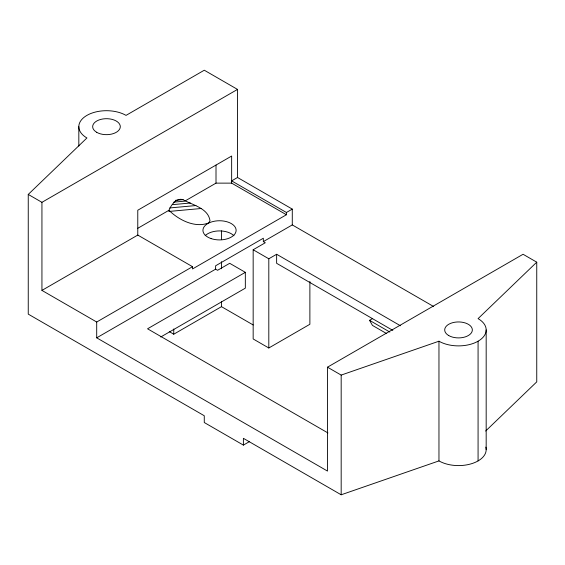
<?xml version="1.0" encoding="UTF-8"?>
<svg xmlns="http://www.w3.org/2000/svg" width="565" height="565" viewBox="0 0 565 565"><rect width="100%" height="100%" fill="white"/><g stroke="black" fill="none" stroke-linecap="round" stroke-linejoin="round"><path stroke-width="0.85" d="M221.48 301.371L221.48 306.661L173.759 334.212L173.759 328.971M221.48 268.742L221.48 261.687M221.48 239.645L221.48 230.824M160.743 336.994L245.337 288.15L245.337 272.337L229.694 263.304L217.567 270.303L215.611 269.173L215.611 265.783L263.332 238.232L263.332 241.622L265.289 242.752L253.162 249.751L253.162 338.958L268.806 347.991L309.881 324.275L309.881 281.469M268.806 347.991L268.806 258.784L253.162 249.751M168.942 210.286C171.195 204.918 176.301 197.552 183.025 199.643C192.319 205.095 208.259 207.991 210.011 220.809L208.697 222.921C195.01 228.316 178.745 220.004 168.942 210.286L137.775 228.302M249.469 441.59L243.388 445.107L204.269 422.521L204.269 415.748L28.25 314.126L28.25 194.424L86.925 137.966A27.657 15.968 0 0 1 86.925 115.38A27.657 15.968 0 0 1 126.037 115.38L204.283 70.215L237.519 89.411L237.519 177.488L292.282 209.107L292.282 224.912L433.652 306.534M237.519 89.411L41.937 202.327L41.937 290.403L96.7 322.022L96.7 337.828L327.481 471.069L327.481 367.186L523.063 254.271L536.75 262.174L478.075 318.632A27.657 15.968 0 0 1 478.075 341.211L478.075 460.906M485.646 431.039L536.75 381.869L536.75 262.174M237.519 177.488L231.65 180.878L286.413 212.489L286.413 214.749L231.65 183.131L216.007 183.131L184.762 201.14L173.702 202.143M41.937 290.403L137.775 235.075L192.538 266.687L192.538 268.947L286.413 214.749M96.7 322.022L192.538 266.687M286.413 212.489L292.282 209.107M96.7 337.828L215.611 269.173M263.332 241.622L292.282 224.912M245.337 272.337L147.55 328.795L327.933 432.938M268.806 258.784L276.631 254.271L400.451 325.758M386.735 333.654L372.462 325.412L369.531 320.334L372.462 318.639M327.481 367.186L341.175 375.089L438.963 341.211A27.657 15.968 0 0 0 478.075 341.211M243.388 445.107L243.388 438.327L341.175 494.785L438.963 460.906A27.657 15.968 0 0 0 471.09 463.851A27.657 15.968 0 0 0 485.829 447.113M175.369 200.342L183.025 199.643M172.438 204.65L190.412 203.012M169.747 207.941L195.949 205.554M168.787 211.458L201.02 208.52M392.809 330.384L276.631 263.311L276.631 254.271M369.531 320.334L389.843 332.058M28.25 194.424L41.937 202.327M221.48 306.661L253.205 324.974M169.288 331.627L173.759 334.212M486.175 329.925L486.175 449.613M438.963 341.211L438.963 460.906M341.175 375.089L341.175 494.785M231.65 183.131L231.65 156.032L137.775 210.229L137.775 235.69M216.007 165.065L216.007 183.131M78.825 126.673L78.825 146.038M205.194 235.662A16.597 9.584 0 0 1 233.938 235.746M96.7 132.323L94.503 130.663A13.828 7.988 0 0 1 105.274 118.721A13.828 7.988 0 0 1 119.476 129.406A13.828 7.988 0 0 1 96.7 132.323M448.737 335.568A13.828 7.988 0 0 0 471.874 331.987A13.828 7.988 0 0 0 454.938 322.212A13.828 7.988 0 0 0 448.737 335.568M211.148 238.607A16.597 9.584 0 0 0 236.121 230.386A16.597 9.584 0 0 0 211.303 222.01A16.597 9.584 0 0 0 211.148 238.607"/></g></svg>
